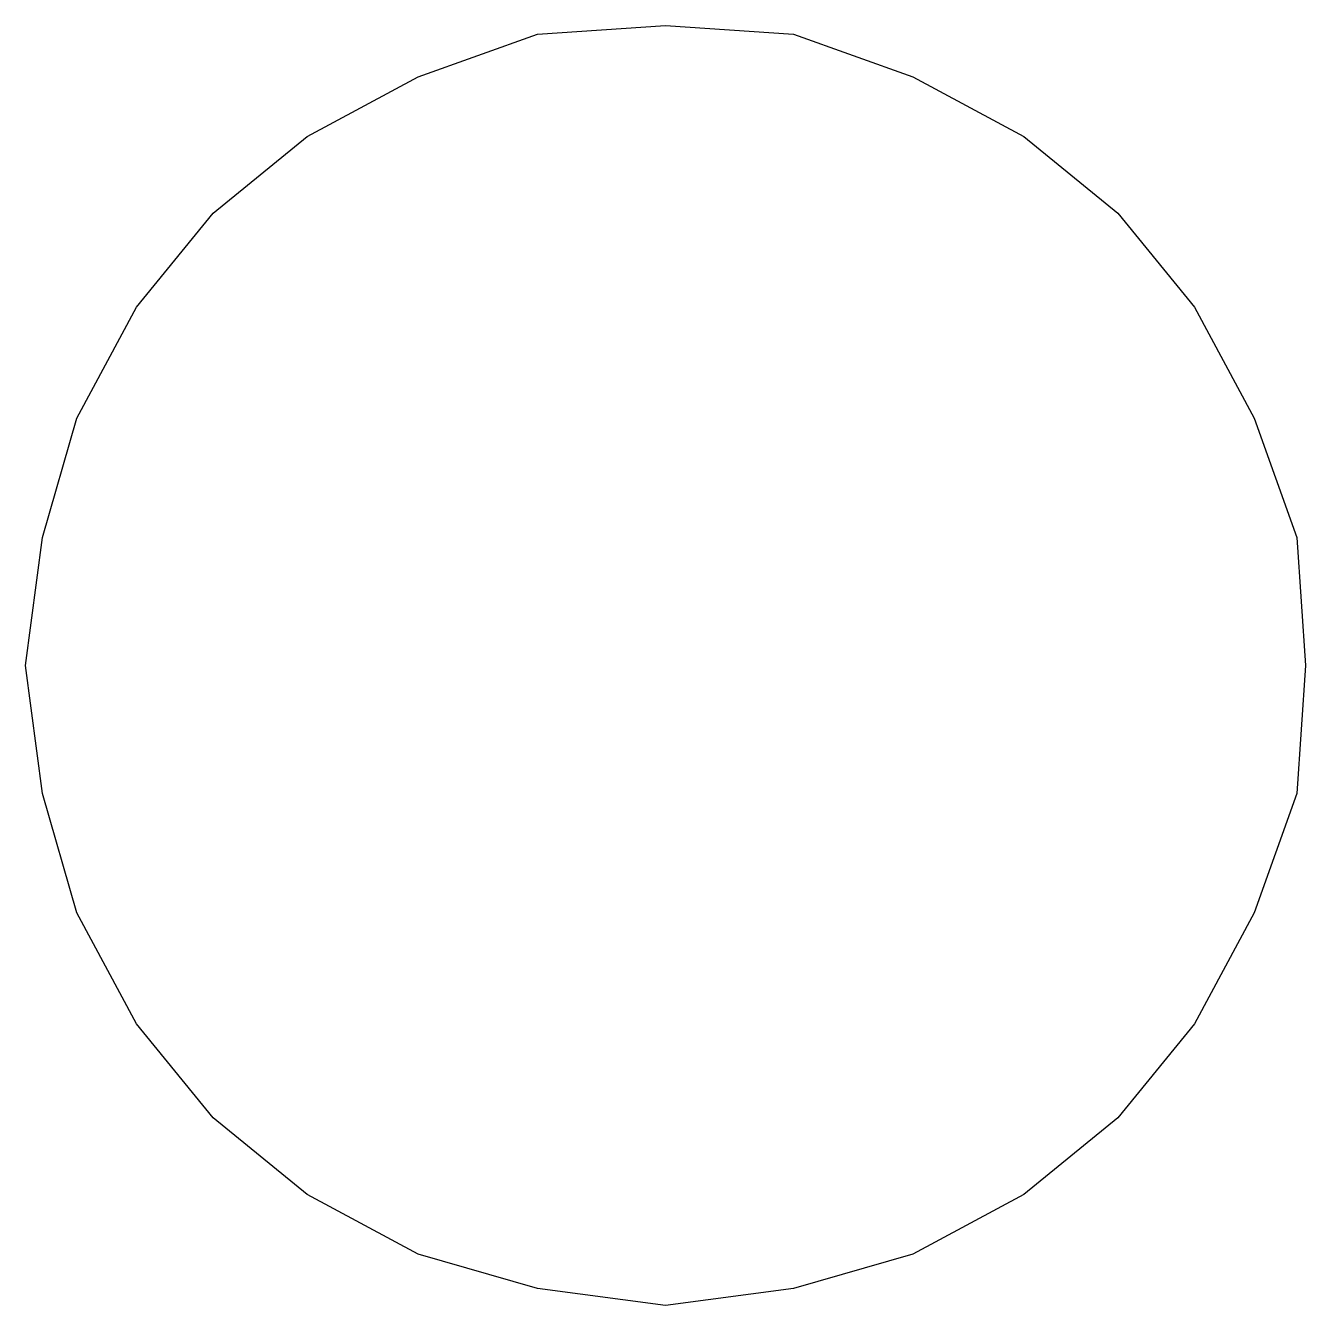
# Model space of a CAD drawing. Header units: millimetres. Extents: x 0 to 3, y 0 to 3.
import ezdxf

# ---------------------------------------------------------------- set-up
doc = ezdxf.new("R2010")
doc.units = ezdxf.units.MM
doc.layers.add('CORTE', color=7, linetype='Continuous')

msp = doc.modelspace()

# ---------------------------------------------------------------- linework, layer by layer
at = {"layer": 'CORTE'}
msp.add_lwpolyline([(3, 1.5), (2.98, 1.2), (2.88, 0.92), (2.74, 0.66), (2.56, 0.44), (2.34, 0.26), (2.08, 0.12), (1.8, 0.04), (1.5, 0), (1.2, 0.04), (0.92, 0.12), (0.66, 0.26), (0.44, 0.44), (0.26, 0.66), (0.12, 0.92), (0.04, 1.2), (0, 1.5), (0.04, 1.8), (0.12, 2.08), (0.26, 2.34), (0.44, 2.56), (0.66, 2.74), (0.92, 2.88), (1.2, 2.98), (1.5, 3), (1.8, 2.98), (2.08, 2.88), (2.34, 2.74), (2.56, 2.56), (2.74, 2.34), (2.88, 2.08), (2.98, 1.8)], close=True, dxfattribs=at)

doc.saveas('drawing.dxf')
